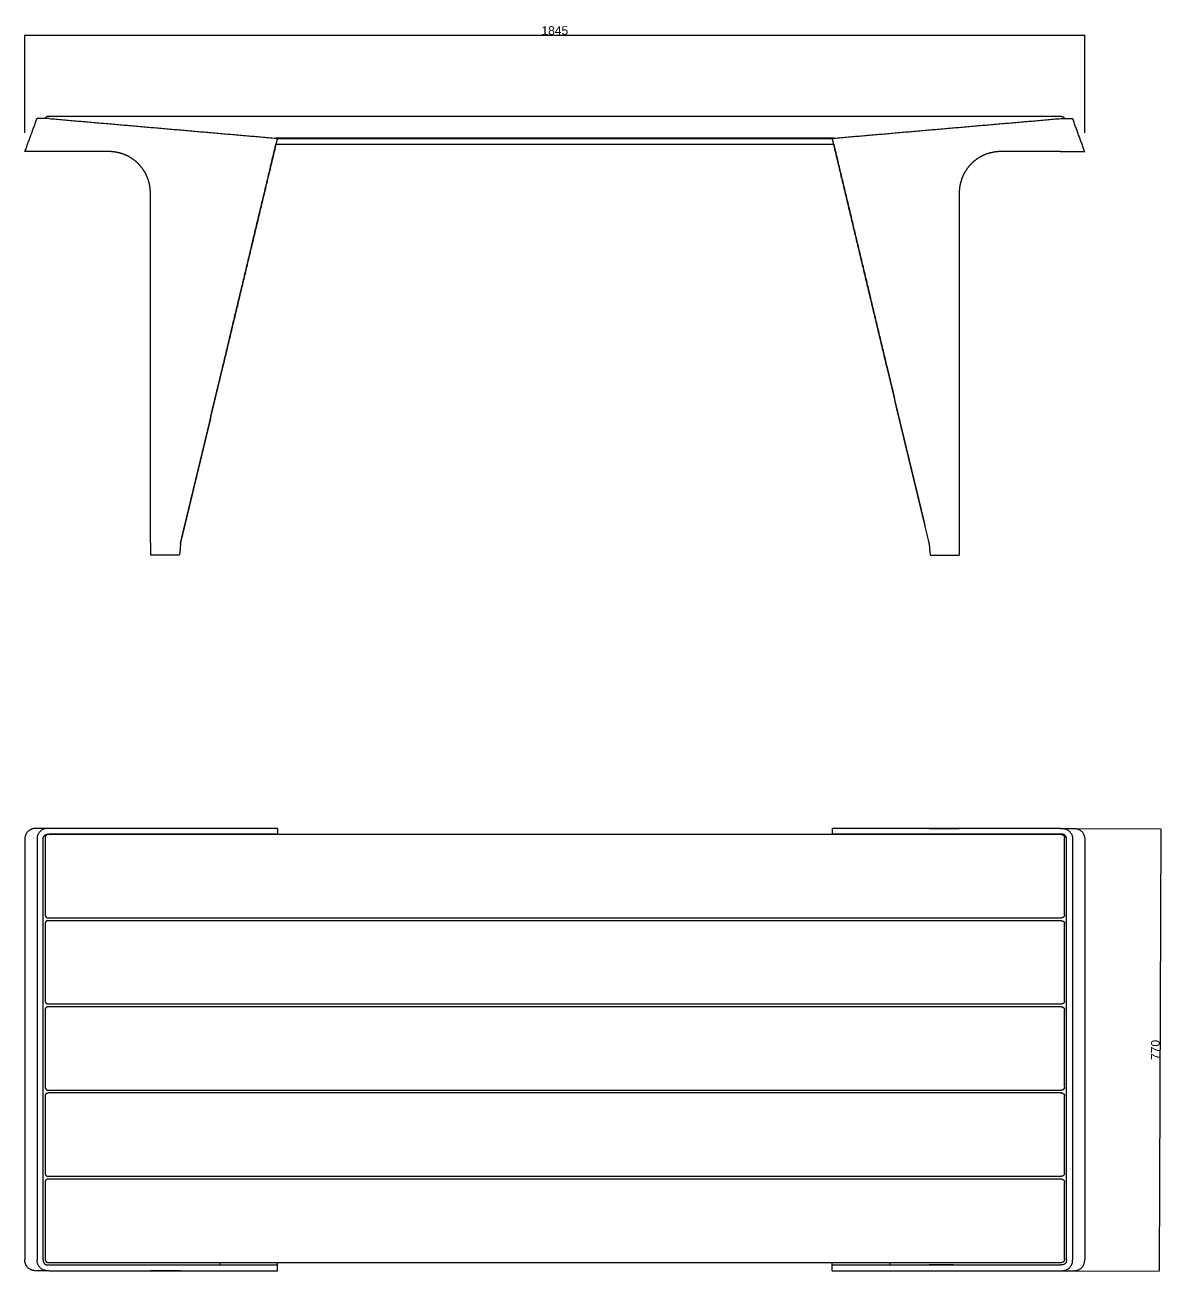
# Model space of a CAD drawing. Header units: millimetres. Extents: x 0 to 12925, y -1 to 2169.
# Drawn here: x 1681 to 3660, y -1 to 2169 of the extents above; entities that cross this region are included whole.
import ezdxf

# ---------------------------------------------------------------- set-up
doc = ezdxf.new("R2010")
doc.units = ezdxf.units.MM
doc.header["$MEASUREMENT"] = 0
doc.layers.add('Domyślny', color=7, linetype='Continuous', true_color=0x000000)
doc.layers.add('Utwórz2D linie widoczne', color=7, linetype='Continuous', true_color=0x000000)
doc.styles.add('Arial', font='arial.ttf')
doc.dimstyles.new('Domyślny', dxfattribs={"dimtxt": 15, "dimasz": 1, "dimexe": 0.5, "dimexo": 0.5, "dimgap": 0.25, "dimtad": 1, "dimtoh": 1, "dimdec": 0, "dimzin": 1, "dimdsep": 46, "dimtxsty": 'Arial', "dimcen": 0.5, "dimazin": 0, "dimtfac": 1, "dimtdec": 4, "dimtix": 1, "dimtmove": 1, "dimatfit": 3, "dimfxl": 0, "dimtolj": 1, "dimtzin": 1, "dimarcsym": 0})

# ---------------------------------------------------------------- blocks, each defined once
blk = doc.blocks.new('*D3')
at = {"layer": 'Defpoints', "color": 0}
for p in [(3526.5, 2151.2), (1681, 1980.5), (3526.5, 1980.5)]:
    blk.add_point(p, dxfattribs=at)
at = {"layer": 'Domyślny', "color": 0, "lineweight": -2}
for p, q in [((1681, 1981), (1681, 2151.7)), ((1682, 2151.2), (3525.5, 2151.2)), ((3526.5, 1981), (3526.5, 2151.7))]:
    blk.add_line(p, q, dxfattribs=at)
at = {"layer": 'Domyślny', "color": 0}
for points in [[(1682, 2151.4), (1682, 2151.1), (1681, 2151.2)], [(3525.5, 2151.1), (3525.5, 2151.4), (3526.5, 2151.2)]]:
    blk.add_solid(points, dxfattribs=at)
at = {"layer": 'Domyślny', "color": 0, "insert": (2603.8, 2159.1), "char_height": 15, "attachment_point": 5, "style": 'Arial'}
blk.add_mtext('\\A1;1845', dxfattribs=at)
blk = doc.blocks.new('*D5')
at = {"layer": 'Defpoints', "color": 0}
for p in [(3487.6, 770), (3484.6, 0), (3656, -0.6)]:
    blk.add_point(p, dxfattribs=at)
at = {"layer": 'Domyślny', "color": 0, "lineweight": -2}
for p, q in [((3488.1, 770), (3659.5, 769.4)), ((3659, 768.4), (3656, 0.4)), ((3485.1, 0), (3656.5, -0.6))]:
    blk.add_line(p, q, dxfattribs=at)
at = {"layer": 'Domyślny', "color": 0}
for points in [[(3659.2, 768.4), (3658.9, 768.4), (3659, 769.4)], [(3655.8, 0.4), (3656.2, 0.4), (3656, -0.6)]]:
    blk.add_solid(points, dxfattribs=at)
at = {"layer": 'Domyślny', "color": 0, "insert": (3649.6, 384.4), "char_height": 15, "attachment_point": 5, "rotation": 89.7733, "style": 'Arial'}
blk.add_mtext('\\A1;770', dxfattribs=at)

msp = doc.modelspace()

# ---------------------------------------------------------------- linework, layer by layer
at = {"layer": 'Utwórz2D linie widoczne'}
for points, degree in [([(1681, 1948.6), (1691.6, 1977.3), (1702.1, 2006)], 2), ([(3486.3, 2009.7), (2603.8, 2009.7), (1721.3, 2009.7)], 2), ([(1723, 2006), (1921.8, 1988.8), (2120.6, 1971.5)], 2), ([(3087, 1971.5), (3285.8, 1988.8), (3484.6, 2006)], 2), ([(3526.5, 1948.6), (3516, 1977.3), (3505.5, 2006)], 2), ([(2120.6, 1971.5), (2073.2, 1773.1), (2025.7, 1574.7)], 2), ([(2025.7, 1574.7), (2072, 1768.1), (2118.2, 1961.5)], 2), ([(3089.7, 1971.7), (2603.8, 1971.7), (2117.9, 1971.7)], 2), ([(2120.6, 1971.5), (2119.4, 1966.5), (2118.2, 1961.5)], 2), ([(2118.2, 1961.5), (2603.8, 1961.5), (3089.4, 1961.5)], 2), ([(2118.2, 1961.5), (2118.2, 1961.5), (2118.2, 1961.5)], 2), ([(2120.6, 1971.5), (2603.8, 1971.5), (3087, 1971.5)], 2), ([(2120.6, 1971.5), (2120.6, 1971.5), (2120.6, 1971.5)], 2), ([(3089.4, 1961.5), (3088.2, 1966.5), (3087, 1971.5)], 2), ([(3087, 1971.5), (3087, 1971.5), (3087, 1971.5)], 2), ([(3181.8, 1574.7), (3134.4, 1773.1), (3087, 1971.5)], 2), ([(3089.4, 1961.5), (3089.4, 1961.5), (3089.4, 1961.5)], 2), ([(3089.4, 1961.5), (3135.6, 1768.1), (3181.8, 1574.7)], 2), ([(1827, 1948.5), (1775, 1948.5), (1723, 1948.5)], 2), ([(3484.6, 1948.5), (3432.6, 1948.5), (3380.5, 1948.5)], 2), ([(3484.6, 1948.6), (3484.6, 1948.6), (3484.6, 1948.5)], 2), ([(1899.5, 1267.2), (1899.5, 1571.9), (1899.5, 1876.6)], 2), ([(3308, 1876.6), (3308, 1571.9), (3308, 1267.2)], 2), ([(1952.2, 1267.2), (1989, 1421), (2025.7, 1574.7)], 2), ([(2025.7, 1574.7), (1989, 1421), (1952.2, 1267.2)], 2), ([(3255.4, 1267.2), (3218.6, 1421), (3181.8, 1574.7)], 2), ([(3181.8, 1574.7), (3218.6, 1421), (3255.3, 1267.2)], 2), ([(1899.5, 1267.2), (1899.5, 1256.6), (1899.5, 1246)], 2), ([(1952, 1265.9), (1952.1, 1266.4), (1952.1, 1266.8), (1952.2, 1267.2)], 3), ([(1952, 1266), (1952.1, 1266.4), (1952.1, 1266.8), (1952.2, 1267.2)], 3), ([(1952.2, 1267.2), (1952.2, 1267.2), (1952.2, 1267.2)], 2), ([(3255.4, 1267.2), (3255.3, 1267.2), (3255.3, 1267.2)], 2), ([(3255.6, 1265.9), (3255.5, 1266.4), (3255.4, 1266.8), (3255.3, 1267.2)], 3), ([(3255.5, 1266), (3255.5, 1266.4), (3255.4, 1266.8), (3255.4, 1267.2)], 3), ([(3308, 1267.2), (3308, 1256.6), (3308, 1246)], 2), ([(1949.5, 1246), (1924.5, 1246), (1899.5, 1246)], 2), ([(3258, 1246), (3283, 1246), (3308, 1246)], 2), ([(1719.9, 770), (1709.5, 770), (1699, 770)], 2), ([(1720.8, 760), (1721.9, 760), (1723, 760)], 2), ([(2120.6, 770), (1921.8, 770), (1723, 770)], 2), ([(2120.6, 760), (1921.8, 760), (1723, 760)], 2), ([(1899.5, 770), (1899.5, 770.1), (1899.5, 770.1)], 2), ([(1952, 770.1), (1925.8, 770.1), (1899.5, 770.1)], 2), ([(1899.5, 760), (1899.5, 759.7), (1899.5, 759.4)], 2), ([(1909.5, 760), (1909.5, 759.7), (1909.5, 759.4)], 2), ([(1909.5, 760), (1930.9, 760), (1952.2, 760)], 2), ([(1952.2, 760), (1952.2, 760), (1952.2, 760), (1952.2, 760)], 3), ([(2020.6, 760), (2020.6, 759.7), (2020.6, 759.4)], 2), ([(2120.6, 770), (2120.6, 765), (2120.6, 760)], 2), ([(2120.6, 760), (2120.6, 759.7), (2120.6, 759.4)], 2), ([(3484.6, 770), (3285.8, 770), (3087, 770)], 2), ([(3087, 770), (3087, 765), (3087, 760)], 2), ([(3087, 760), (3087, 759.7), (3087, 759.4)], 2), ([(3484.6, 760), (3285.8, 760), (3087, 760)], 2), ([(3187, 760), (3187, 759.7), (3187, 759.4)], 2), ([(3298, 760), (3276.7, 760), (3255.3, 760)], 2), ([(3255.3, 760), (3255.3, 760), (3255.3, 760), (3255.3, 760)], 3), ([(3255.5, 770.1), (3281.8, 770.1), (3308, 770.1)], 2), ([(3298, 759.4), (3298, 759.7), (3298, 760)], 2), ([(3308, 770), (3308, 770.1), (3308, 770.1)], 2), ([(3308, 759.4), (3308, 759.7), (3308, 760)], 2), ([(3486.8, 760), (3485.7, 760), (3484.6, 760)], 2), ([(3487.6, 770), (3498.1, 770), (3508.5, 770)], 2), ([(1681.1, 751.1), (1681, 515.2), (1681, 279.3), (1681, 43.4)], 3), ([(1702.1, 751.1), (1702.1, 385), (1702.1, 18.9)], 2), ([(1702.1, 751.1), (1702.1, 751.1), (1702.1, 751.1)], 2), ([(1712.7, 18.9), (1712.7, 385), (1712.7, 751.1)], 2), ([(1712.7, 751.1), (1712.8, 751.1), (1712.8, 751.1)], 2), ([(1716.3, 754.4), (1716.3, 686.9), (1716.3, 619.4)], 2), ([(3486.3, 759.4), (2603.8, 759.4), (1721.3, 759.4)], 2), ([(3491.3, 619.4), (3491.3, 686.9), (3491.3, 754.4)], 2), ([(3494.8, 18.9), (3494.8, 385), (3494.8, 751.1)], 2), ([(3505.4, 751.1), (3505.4, 385), (3505.5, 18.9)], 2), ([(3526.5, 751.1), (3526.5, 515.2), (3526.5, 279.3), (3526.5, 43.4)], 3), ([(1721.3, 614.4), (2603.8, 614.4), (3486.3, 614.4)], 2), ([(3486.3, 609.4), (2603.8, 609.4), (1721.3, 609.4)], 2), ([(1716.3, 604.4), (1716.3, 536.9), (1716.3, 469.4)], 2), ([(3491.3, 469.4), (3491.3, 536.9), (3491.3, 604.4)], 2), ([(1681, 562.8), (1681, 562.8), (1681.1, 562.8)], 2), ([(1681, 562.3), (1681, 562.3), (1681.1, 562.3)], 2), ([(3526.5, 562.8), (3526.5, 562.8), (3526.5, 562.8)], 2), ([(3526.5, 562.3), (3526.5, 562.3), (3526.5, 562.3)], 2), ([(1721.3, 464.4), (2603.8, 464.4), (3486.3, 464.4)], 2), ([(3486.3, 459.4), (2603.8, 459.4), (1721.3, 459.4)], 2), ([(1716.3, 454.4), (1716.3, 386.9), (1716.3, 319.4)], 2), ([(3491.3, 319.4), (3491.3, 386.9), (3491.3, 454.4)], 2), ([(1716.3, 304.4), (1716.3, 236.9), (1716.3, 169.4)], 2), ([(1721.3, 314.4), (2603.8, 314.4), (3486.3, 314.4)], 2), ([(3486.3, 309.4), (2603.8, 309.4), (1721.3, 309.4)], 2), ([(3491.3, 169.4), (3491.3, 236.9), (3491.3, 304.4)], 2), ([(1716.3, 154.4), (1716.3, 86.9), (1716.3, 19.4)], 2), ([(1721.3, 164.4), (2603.8, 164.4), (3486.3, 164.4)], 2), ([(3486.3, 159.4), (2603.8, 159.4), (1721.3, 159.4)], 2), ([(3491.3, 19.4), (3491.3, 86.9), (3491.3, 154.4)], 2), ([(1681, 43.4), (1681, 31.2), (1681, 18.9)], 2), ([(3526.5, 43.4), (3526.5, 31.2), (3526.5, 18.9)], 2), ([(1719.9, 0), (1709.5, 0), (1699, 0)], 2), ([(1720.7, 10), (1721.8, 10), (1723, 10)], 2), ([(1721.3, 14.4), (2603.8, 14.4), (3486.3, 14.4)], 2), ([(1723, 10), (1921.8, 10), (2120.6, 10)], 2), ([(1723, 0), (1921.8, 0), (2120.6, 0)], 2), ([(1899.5, 0), (1899.5, 0), (1899.5, 0)], 2), ([(1952, 0), (1925.8, 0), (1899.5, 0)], 2), ([(1909.5, 10.1), (1930.9, 10.1), (1952.2, 10.1)], 2), ([(1952.2, 10), (1952.2, 10), (1952.2, 10.1), (1952.2, 10.1)], 3), ([(2020.6, 14.4), (2020.6, 12.2), (2020.6, 10)], 2), ([(2120.6, 10), (2120.6, 12.2), (2120.6, 14.4)], 2), ([(2120.6, 0), (2120.6, 5), (2120.6, 10)], 2), ([(3087, 10), (3087, 12.2), (3087, 14.4)], 2), ([(3087, 0), (3087, 5), (3087, 10)], 2), ([(3087, 10), (3285.8, 10), (3484.6, 10)], 2), ([(3087, 0), (3285.8, 0), (3484.6, 0)], 2), ([(3187, 14.4), (3187, 12.2), (3187, 10)], 2), ([(3298, 10.1), (3276.7, 10.1), (3255.4, 10.1)], 2), ([(3255.4, 10), (3255.4, 10), (3255.4, 10.1), (3255.4, 10.1)], 3), ([(3255.5, 0), (3281.8, 0), (3308, 0)], 2), ([(3308, 10.1), (3308, 10.1), (3308, 10.1)], 2), ([(3308, 10), (3308, 10.1), (3308, 10.1)], 2), ([(3308, 0), (3308, 0), (3308, 0)], 2), ([(3486.8, 10), (3485.7, 10), (3484.6, 10)], 2), ([(3487.7, 0), (3498.1, 0), (3508.5, 0)], 2)]:
    msp.add_open_spline(points, degree=degree, dxfattribs=at)
for points, weights, knots in [([(1723, 2006), (1721.5, 2006), (1720.1, 2006), (1702.1, 2006), (1702.1, 2006)], [1, 1, 1, 0.70710715106, 1], [178.846694, 178.846694, 178.846694, 181.381625, 181.381625, 209.65594, 209.65594, 209.65594]), ([(3484.6, 2006), (3486, 2006), (3487.5, 2006), (3505.5, 2006), (3505.5, 2006)], [1, 1, 1, 0.70710715106, 1], [178.846694, 178.846694, 178.846694, 181.381625, 181.381625, 209.65594, 209.65594, 209.65594]), ([(1723, 1948.6), (1711, 1948.6), (1699, 1948.6), (1681.2, 1948.6), (1681, 1948.6)], [1, 1, 1, 0.708601427828, 0.997026693428], [160.137943, 160.137943, 160.137943, 181.381625, 181.381625, 209.51169, 209.51169, 209.51169]), ([(1899.5, 1876.6), (1899.5, 1880.1), (1899.2, 1883.7), (1898.8, 1887.2), (1898.1, 1890.6), (1897.4, 1894.1), (1896.4, 1897.5), (1895.4, 1900.9), (1894, 1904.2), (1891.3, 1910.7), (1887.3, 1916.6), (1883.3, 1922.5), (1878.3, 1927.5), (1873.2, 1932.5), (1867.3, 1936.4), (1861.3, 1940.4), (1854.7, 1943.1), (1841.4, 1948.5), (1827, 1948.5)], [1, 0.998774005039, 1, 0.998775067288, 1, 0.99877715684, 1, 0.998780165679, 1, 0.995148292774, 1, 0.99518743642, 1, 0.995182727697, 1, 0.995221437861, 1, 0.981085314123, 1], [0, 0, 0, 7.074582, 7.074582, 14.149162, 14.149162, 21.223707, 21.223707, 28.298245, 28.298245, 42.446339, 42.446339, 56.594249, 56.594249, 70.811, 70.811, 85.027567, 85.027567, 113.458689, 113.458689, 113.458689]), ([(3380.5, 1948.5), (3366.1, 1948.5), (3352.8, 1943.1), (3346.2, 1940.4), (3340.3, 1936.4), (3334.3, 1932.5), (3329.3, 1927.5), (3324.2, 1922.5), (3320.3, 1916.6), (3316.3, 1910.7), (3313.6, 1904.2), (3312.2, 1900.9), (3311.2, 1897.5), (3310.1, 1894.1), (3309.4, 1890.6), (3308.7, 1887.2), (3308.4, 1883.7), (3308, 1880.1), (3308, 1876.6)], [1, 0.981085314123, 1, 0.995221437861, 1, 0.995182727697, 1, 0.99518743642, 1, 0.995148292774, 1, 0.998780165679, 1, 0.99877715684, 1, 0.998775067288, 1, 0.998774005039, 1], [0, 0, 0, 28.431122, 28.431122, 42.647689, 42.647689, 56.86444, 56.86444, 71.012349, 71.012349, 85.160444, 85.160444, 92.234982, 92.234982, 99.309527, 99.309527, 106.384107, 106.384107, 113.458689, 113.458689, 113.458689]), ([(3484.6, 1948.6), (3496.6, 1948.6), (3508.5, 1948.6), (3526.3, 1948.6), (3526.5, 1948.6)], [1, 1, 1, 0.709395376443, 0.995459302757], [160.137943, 160.137943, 160.137943, 181.381625, 181.381625, 209.435047, 209.435047, 209.435047]), ([(1699, 770), (1681, 770), (1681, 752), (1681, 751.6), (1681, 751.1)], [1, 0.70710715106, 1, 1, 1], [0, 0, 0, 28.274315, 28.274315, 29.177238, 29.177238, 29.177238]), ([(1723, 770), (1721.5, 770), (1720.1, 770), (1702.1, 770), (1702.1, 752), (1702.1, 751.6), (1702.1, 751.1)], [1, 1, 1, 0.70710715106, 1, 1, 1], [178.846694, 178.846694, 178.846694, 181.381625, 181.381625, 209.65594, 209.65594, 210.558863, 210.558863, 210.558863]), ([(1712.8, 751.1), (1712.8, 751.6), (1712.8, 752), (1712.8, 760), (1720.8, 760)], [1, 1, 1, 0.707106781187, 1], [221.209982, 221.209982, 221.209982, 222.112886, 222.112886, 234.679256, 234.679256, 234.679256]), ([(3484.6, 770), (3486, 770), (3487.5, 770), (3505.5, 770), (3505.5, 752), (3505.5, 751.6), (3505.5, 751.1)], [1, 1, 1, 0.70710715106, 1, 1, 1], [178.846694, 178.846694, 178.846694, 181.381625, 181.381625, 209.65594, 209.65594, 210.558863, 210.558863, 210.558863]), ([(3494.8, 751.1), (3494.8, 751.6), (3494.8, 752), (3494.8, 760), (3486.8, 760)], [1, 1, 1, 0.707106781187, 1], [221.209982, 221.209982, 221.209982, 222.112886, 222.112886, 234.679256, 234.679256, 234.679256]), ([(3508.5, 770), (3526.5, 770), (3526.5, 752), (3526.5, 751.6), (3526.5, 751.1)], [1, 0.70710715106, 1, 1, 1], [0, 0, 0, 28.274315, 28.274315, 29.177238, 29.177238, 29.177238]), ([(1699, 0), (1681, 0), (1681, 18), (1681, 18.5), (1681, 18.9)], [1, 0.70710715106, 1, 1, 1], [0, 0, 0, 28.274315, 28.274315, 29.177238, 29.177238, 29.177238]), ([(1723, 0), (1721.5, 0), (1720.1, 0), (1702.1, 0), (1702.1, 18), (1702.1, 18.5), (1702.1, 18.9)], [1, 1, 1, 0.70710715106, 1, 1, 1], [178.846694, 178.846694, 178.846694, 181.381625, 181.381625, 209.65594, 209.65594, 210.558863, 210.558863, 210.558863]), ([(1712.7, 18.9), (1712.7, 18.5), (1712.7, 18), (1712.7, 10), (1720.7, 10)], [1, 1, 1, 0.707106781187, 1], [221.209982, 221.209982, 221.209982, 222.112886, 222.112886, 234.679256, 234.679256, 234.679256]), ([(3484.6, 0), (3486, 0), (3487.5, 0), (3505.5, 0), (3505.5, 18), (3505.5, 18.5), (3505.5, 18.9)], [1, 1, 1, 0.70710715106, 1, 1, 1], [178.846694, 178.846694, 178.846694, 181.381625, 181.381625, 209.65594, 209.65594, 210.558863, 210.558863, 210.558863]), ([(3494.8, 18.9), (3494.8, 18.5), (3494.8, 18), (3494.8, 10), (3486.8, 10)], [1, 1, 1, 0.707106781187, 1], [221.209982, 221.209982, 221.209982, 222.112886, 222.112886, 234.679256, 234.679256, 234.679256]), ([(3508.5, 0), (3526.5, 0), (3526.5, 18), (3526.5, 18.5), (3526.5, 18.9)], [1, 0.70710715106, 1, 1, 1], [0, 0, 0, 28.274315, 28.274315, 29.177238, 29.177238, 29.177238])]:
    msp.add_rational_spline(points, weights, degree=2, knots=knots, dxfattribs=at)
for points, weights in [([(1721.3, 2009.7), (1717.4, 2009.7), (1716.4, 2006)], [1, 0.793235467138, 1]), ([(3486.3, 2009.7), (3490.1, 2009.7), (3491.1, 2006)], [1, 0.793235467138, 1]), ([(1952.1, 770), (1952.1, 770.1), (1952, 770.1)], [1, 0.944961220068, 1]), ([(3255.4, 770), (3255.5, 770.1), (3255.5, 770.1)], [1, 0.94496244387, 1]), ([(1721.3, 759.4), (1716.3, 759.4), (1716.3, 754.4)], [1, 0.707106781187, 1]), ([(3486.3, 759.4), (3491.3, 759.4), (3491.3, 754.4)], [1, 0.707106781186, 1]), ([(1716.3, 619.4), (1716.3, 614.4), (1721.3, 614.4)], [1, 0.707106781187, 1]), ([(1721.3, 609.4), (1716.3, 609.4), (1716.3, 604.4)], [1, 0.707106781186, 1]), ([(3491.3, 619.4), (3491.3, 614.4), (3486.3, 614.4)], [1, 0.707106781186, 1]), ([(3486.3, 609.4), (3491.3, 609.4), (3491.3, 604.4)], [1, 0.707106781186, 1]), ([(1716.3, 469.4), (1716.3, 464.4), (1721.3, 464.4)], [1, 0.707106781187, 1]), ([(1721.3, 459.4), (1716.3, 459.4), (1716.3, 454.4)], [1, 0.707106781187, 1]), ([(3491.3, 469.4), (3491.3, 464.4), (3486.3, 464.4)], [1, 0.707106781186, 1]), ([(3486.3, 459.4), (3491.3, 459.4), (3491.3, 454.4)], [1, 0.707106781186, 1]), ([(1716.3, 319.4), (1716.3, 314.4), (1721.3, 314.4)], [1, 0.707106781187, 1]), ([(1721.3, 309.4), (1716.3, 309.4), (1716.3, 304.4)], [1, 0.707106781186, 1]), ([(3491.3, 319.4), (3491.3, 314.4), (3486.3, 314.4)], [1, 0.707106781186, 1]), ([(3486.3, 309.4), (3491.3, 309.4), (3491.3, 304.4)], [1, 0.707106781187, 1]), ([(1716.3, 169.4), (1716.3, 164.4), (1721.3, 164.4)], [1, 0.707106781186, 1]), ([(1721.3, 159.4), (1716.3, 159.4), (1716.3, 154.4)], [1, 0.707106781186, 1]), ([(3491.3, 169.4), (3491.3, 164.4), (3486.3, 164.4)], [1, 0.707106781187, 1]), ([(3486.3, 159.4), (3491.3, 159.4), (3491.3, 154.4)], [1, 0.707106781186, 1]), ([(1716.3, 19.4), (1716.3, 14.4), (1721.3, 14.4)], [1, 0.707106781186, 1]), ([(1952.1, 0), (1952.1, 0), (1952, 0)], [1, 0.944962443865, 1]), ([(3255.4, 0), (3255.5, 0), (3255.5, 0)], [1, 0.94496122007, 1]), ([(3491.3, 19.4), (3491.3, 14.4), (3486.3, 14.4)], [1, 0.707106781186, 1])]:
    msp.add_rational_spline(points, weights, degree=2, dxfattribs=at)
for points, knots in [([(1952.1, 1267.2), (1951.9, 1265.1), (1951.7, 1261.7), (1951.3, 1257.1), (1951, 1253.7), (1950.7, 1251), (1950.4, 1249.1), (1950.2, 1247.9), (1950.1, 1247.2), (1950, 1246.7), (1949.8, 1246.4), (1949.7, 1246.2), (1949.7, 1246.1), (1949.6, 1246), (1949.5, 1246), (1949.5, 1246)], [0, 0, 0, 0, 6.35628, 10.411933, 13.792922, 16.465876, 18.623794, 19.46441, 20.12402, 20.681287, 21.069705, 21.231524, 21.343442, 21.429722, 21.499836, 21.499836, 21.499836, 21.499836]), ([(1952, 1266), (1951.9, 1264.1), (1951.6, 1261), (1951.3, 1256.7), (1951, 1253.5), (1950.7, 1250.9), (1950.4, 1248.9), (1950.2, 1247.6), (1950, 1246.8), (1949.9, 1246.4), (1949.8, 1246.2), (1949.7, 1246.1), (1949.6, 1246.1), (1949.6, 1246), (1949.6, 1246)], [0, 0, 0, 0, 5.645064, 9.565109, 12.73554, 15.312545, 17.347461, 18.826167, 19.371275, 19.784324, 19.941973, 20.068525, 20.161431, 20.234655, 20.234655, 20.234655, 20.234655]), ([(3255.4, 1267.2), (3255.6, 1265.1), (3255.9, 1261.7), (3256.3, 1257.1), (3256.6, 1253.7), (3256.9, 1251), (3257.1, 1249.1), (3257.3, 1247.9), (3257.5, 1247.2), (3257.6, 1246.7), (3257.7, 1246.4), (3257.8, 1246.2), (3257.9, 1246.1), (3258, 1246), (3258, 1246), (3258, 1246)], [0, 0, 0, 0, 6.35628, 10.411933, 13.792922, 16.465876, 18.623794, 19.46441, 20.12402, 20.681287, 21.069705, 21.231524, 21.343442, 21.429722, 21.499836, 21.499836, 21.499836, 21.499836]), ([(3255.5, 1266), (3255.7, 1264.1), (3255.9, 1261), (3256.3, 1256.7), (3256.6, 1253.5), (3256.9, 1250.9), (3257.1, 1249.1), (3257.3, 1247.9), (3257.5, 1247.3), (3257.6, 1246.8), (3257.7, 1246.4), (3257.8, 1246.2), (3257.9, 1246.1), (3257.9, 1246), (3258, 1246), (3258, 1246)], [0, 0, 0, 0, 5.645064, 9.565109, 12.73554, 15.312545, 17.401279, 18.196386, 18.864092, 19.400958, 19.784324, 19.941973, 20.068525, 20.165025, 20.24047, 20.24047, 20.24047, 20.24047]), ([(1951.4, 759.4), (1951.5, 759.5), (1951.5, 759.5), (1951.6, 759.8), (1951.7, 759.9), (1951.8, 760)], [0.011988629, 0.011988629, 0.011988629, 0.011988629, 0.012793544, 0.012793544, 0.014592438, 0.014592438, 0.014592438, 0.014592438]), ([(3256.1, 759.4), (3256.1, 759.5), (3256.1, 759.5), (3255.9, 759.8), (3255.8, 759.9), (3255.7, 760)], [0.011988629, 0.011988629, 0.011988629, 0.011988629, 0.012793544, 0.012793544, 0.014592438, 0.014592438, 0.014592438, 0.014592438])]:
    msp.add_open_spline(points, degree=3, knots=knots, dxfattribs=at)

# ---------------------------------------------------------------- dimensions: what is measured, and where the dimension line sits
at = {"layer": 'Domyślny'}
for p1, p2, distance, picture, middle in [((1681.0379, 1980.5467), (3526.5156, 1980.5467), 170.6802, '*D3', (2603.7768, 2159.1345)), ((3487.6, 770), (3484.6, 0), 171.4, '*D5', (3649.6, 384.4))]:
    dim = msp.add_aligned_dim(p1=p1, p2=p2, distance=distance, dimstyle='Domyślny', dxfattribs=at)
    dim.commit()
    dim.dimension.update_dxf_attribs({"geometry": picture, "text_midpoint": middle})

doc.saveas('drawing.dxf')
